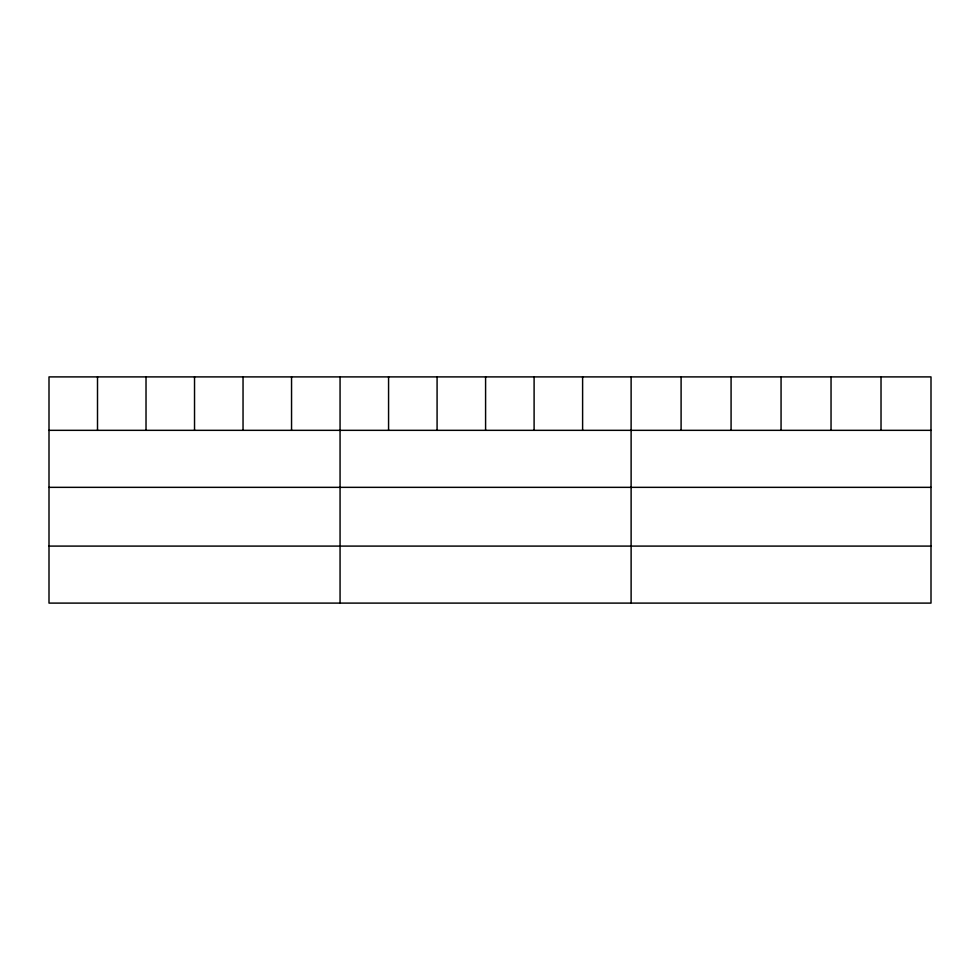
<?xml version="1.0" encoding="UTF-8"?>
<svg xmlns="http://www.w3.org/2000/svg" width="980" height="980" viewBox="0 0 980 980"><rect width="100%" height="100%" fill="white"/><g stroke="black" fill="none" stroke-linecap="round" stroke-linejoin="round"><path stroke-width="1.47" d="M931 430.33L931 603.104L49 603.104L49 376.896L931 376.896L931 430.33L49 430.33M49 487.342L931 487.342M49 546.093L931 546.093M881.02 376.896L881.02 430.33M831.04 376.896L831.04 430.33M781.06 376.896L781.06 430.33M731.08 376.896L731.08 430.33M681.1 376.896L681.1 430.33M631.12 376.896L631.12 603.104M582.61 376.896L582.61 430.33M534.1 376.896L534.1 430.33M485.59 376.896L485.59 430.33M437.08 376.896L437.08 430.33M388.57 376.896L388.57 430.33M340.06 376.896L340.06 603.104M291.55 376.896L291.55 430.33M243.04 376.896L243.04 430.33M194.53 376.896L194.53 430.33M146.02 376.896L146.02 430.33M97.51 376.896L97.51 430.33"/></g></svg>
